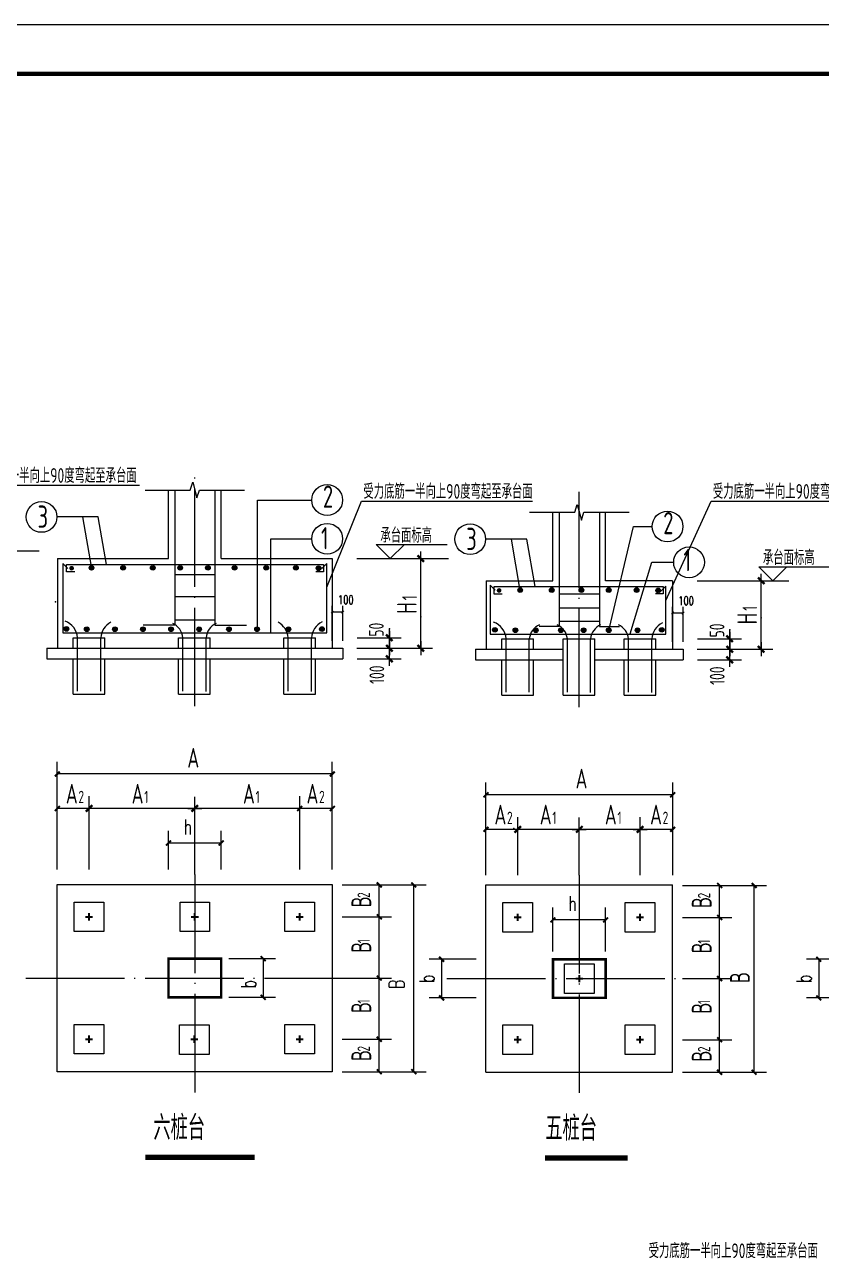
# Model space of a CAD drawing. Extents: x 3968514 to 5230306, y -516551 to -228246.
# Drawn here: x 4441210 to 4457377, y -325178 to -300153 of the extents above; entities that cross this region are included whole.
import ezdxf

# ---------------------------------------------------------------- set-up
doc = ezdxf.new("R2010")
doc.units = 0
doc.header["$LTSCALE"] = 1000
doc.header["$MEASUREMENT"] = 0
doc.linetypes.add('DOTE', pattern=[2.42, 2, -0.2, 0.02, -0.2])
for name, color, linetype in [('3-承台', 7, 'Continuous'), ('COLU', 7, 'Continuous'), ('DIM', 3, 'Continuous'), ('PUB_TEXT', 7, 'Continuous'), ('REIN', 2, 'Continuous'), ('定位标记', 3, 'Continuous')]:
    doc.layers.add(name, color=color, linetype=linetype)
for name, color, linetype, lineweight in [('DOTE', 1, 'DOTE', 9), ('FRAME', 3, 'Continuous', 18), ('PUB_DIM', 3, 'Continuous', 15)]:
    doc.layers.add(name, color=color, linetype=linetype, lineweight=lineweight)
doc.styles.add('DIM_FONT', font='SIMPLEX', dxfattribs={"width": 0.7, "bigfont": 'GBCBIG'})
doc.styles.add('TSSD_REIN', font='Tssdeng.shx', dxfattribs={"width": 0.7, "bigfont": 'hztxt.shx'})
doc.dimstyles.new('_TCH_ARCH&&50', dxfattribs={"dimscale": 0.5, "dimtxt": 350, "dimasz": 100, "dimexe": 250, "dimexo": 300, "dimgap": 100, "dimtad": 1, "dimdec": 0, "dimzin": 0, "dimdsep": 46, "dimtxsty": 'DIM_FONT', "dimblk": 'ARCHTICK', "dimcen": 0.09, "dimclrt": 7, "dimazin": 2, "dimtfac": 1, "dimtdec": 0, "dimtix": 1, "dimtmove": 2, "dimatfit": 3, "dimfxl": 1, "dimtolj": 1, "dimtzin": 0, "dimarcsym": 0})
doc.dimstyles.new('DIMN', dxfattribs={"dimtxt": 300, "dimasz": 100, "dimexe": 250, "dimexo": 300, "dimgap": 150, "dimtad": 1, "dimdec": 0, "dimzin": 0, "dimdsep": 46, "dimtxsty": 'DIM_FONT', "dimblk": 'ARCHTICK', "dimcen": 0.09, "dimclrt": 7, "dimazin": 2, "dimtfac": 1, "dimtdec": 0, "dimtix": 1, "dimtmove": 2, "dimatfit": 3, "dimfxl": 1, "dimtolj": 1, "dimtzin": 0, "dimarcsym": 0})

# ---------------------------------------------------------------- blocks, each defined once
blk = doc.blocks.new('A$C0B803521')
at = {"layer": 'FRAME', "lineweight": 18}
blk.add_line((-15943, 93652), (-100043, 93652), dxfattribs=at)
at = {"layer": 'FRAME', "lineweight": 140}
blk.add_line((-16943, 92652), (-97543, 92652), dxfattribs=at)
blk = doc.blocks.new('_ArchTick')
at = {"color": 0, "linetype": 'ByBlock', "const_width": 0.4}
blk.add_lwpolyline([(-0.5, -0.5), (0.5, 0.5)], dxfattribs=at)
blk = doc.blocks.new('*D159')
at = {"layer": 'Defpoints', "color": 0, "transparency": 16777216}
for p in [(4454358, -312088), (4454358, -312822), (4454572, -312822)]:
    blk.add_point(p, dxfattribs=at)
at = {"layer": 'DIM', "color": 0, "lineweight": -2, "transparency": 16777216}
for p, q in [((4454358, -312672), (4454358, -311963)), ((4454572, -312672), (4454572, -311963)), ((4454572, -312088), (4454358, -312088))]:
    blk.add_line(p, q, dxfattribs=at)
at = {"layer": 'DIM', "color": 0, "lineweight": -2, "transparency": 16777216, "xscale": 50, "yscale": 50, "zscale": 50, "rotation": 180}
blk.add_blockref('_ArchTick', (4454358, -312088), dxfattribs=at)
at = {"layer": 'DIM', "color": 0, "lineweight": -2, "transparency": 16777216, "xscale": 50, "yscale": 50, "zscale": 50}
blk.add_blockref('_ArchTick', (4454572, -312088), dxfattribs=at)
at = {"layer": 'DIM', "color": 7, "transparency": 16777216, "insert": (4454633, -311838), "char_height": 175, "attachment_point": 5, "style": 'DIM_FONT'}
blk.add_mtext('\\A1;100', dxfattribs=at)
blk = doc.blocks.new('*D158')
at = {"layer": 'Defpoints', "color": 0, "transparency": 16777216}
for p in [(4447451, -312068), (4447451, -312802), (4447665, -312802)]:
    blk.add_point(p, dxfattribs=at)
at = {"layer": 'DIM', "color": 0, "lineweight": -2, "transparency": 16777216}
for p, q in [((4447451, -312652), (4447451, -311943)), ((4447665, -312652), (4447665, -311943)), ((4447665, -312068), (4447451, -312068))]:
    blk.add_line(p, q, dxfattribs=at)
at = {"layer": 'DIM', "color": 0, "lineweight": -2, "transparency": 16777216, "xscale": 50, "yscale": 50, "zscale": 50, "rotation": 180}
blk.add_blockref('_ArchTick', (4447451, -312068), dxfattribs=at)
at = {"layer": 'DIM', "color": 0, "lineweight": -2, "transparency": 16777216, "xscale": 50, "yscale": 50, "zscale": 50}
blk.add_blockref('_ArchTick', (4447665, -312068), dxfattribs=at)
at = {"layer": 'DIM', "color": 7, "transparency": 16777216, "insert": (4447727, -311818), "char_height": 175, "attachment_point": 5, "style": 'DIM_FONT'}
blk.add_mtext('\\A1;100', dxfattribs=at)
blk = doc.blocks.new('*D132')
at = {"layer": 'Defpoints', "color": 0, "transparency": 16777216}
for p in [(4458315, -319111), (4457324, -319895), (4458315, -319895)]:
    blk.add_point(p, dxfattribs=at)
at = {"layer": 'PUB_DIM', "color": 0, "lineweight": -2, "transparency": 16777216}
for p, q in [((4458015, -319111), (4457074, -319111)), ((4457324, -319111), (4457324, -319895)), ((4458015, -319895), (4457074, -319895))]:
    blk.add_line(p, q, dxfattribs=at)
at = {"layer": 'PUB_DIM', "color": 0, "lineweight": -2, "transparency": 16777216, "xscale": 100, "yscale": 100, "zscale": 100}
for p, rotation in [((4457324, -319111), 90), ((4457324, -319895), 270)]:
    blk.add_blockref('_ArchTick', p, dxfattribs=dict(at, rotation=rotation))
at = {"layer": 'PUB_DIM', "color": 7, "transparency": 16777216, "insert": (4457024, -319503), "char_height": 300, "attachment_point": 5, "rotation": 90, "style": 'DIM_FONT'}
blk.add_mtext('\\A1;b ', dxfattribs=at)
blk = doc.blocks.new('*D131')
at = {"layer": 'Defpoints', "color": 0, "transparency": 16777216}
for p in [(4454260, -317615), (4455313, -317615), (4454260, -318263)]:
    blk.add_point(p, dxfattribs=at)
at = {"layer": 'PUB_DIM', "color": 0, "lineweight": -2, "transparency": 16777216}
for p, q in [((4454560, -317615), (4455563, -317615)), ((4455313, -318263), (4455313, -317615)), ((4454560, -318263), (4455563, -318263))]:
    blk.add_line(p, q, dxfattribs=at)
at = {"layer": 'PUB_DIM', "color": 0, "lineweight": -2, "transparency": 16777216, "xscale": 100, "yscale": 100, "zscale": 100}
for p, rotation in [((4455313, -317615), 90), ((4455313, -318263), 270)]:
    blk.add_blockref('_ArchTick', p, dxfattribs=dict(at, rotation=rotation))
blk = doc.blocks.new('*D130')
at = {"layer": 'Defpoints', "color": 0, "transparency": 16777216}
for p in [(4454260, -319503), (4455313, -319503), (4454260, -320744)]:
    blk.add_point(p, dxfattribs=at)
at = {"layer": 'PUB_DIM', "color": 0, "lineweight": -2, "transparency": 16777216}
for p, q in [((4454560, -319503), (4455563, -319503)), ((4455313, -320744), (4455313, -319503)), ((4454560, -320744), (4455563, -320744))]:
    blk.add_line(p, q, dxfattribs=at)
at = {"layer": 'PUB_DIM', "color": 0, "lineweight": -2, "transparency": 16777216, "xscale": 100, "yscale": 100, "zscale": 100}
for p, rotation in [((4455313, -319503), 90), ((4455313, -320744), 270)]:
    blk.add_blockref('_ArchTick', p, dxfattribs=dict(at, rotation=rotation))
blk = doc.blocks.new('*D129')
at = {"layer": 'Defpoints', "color": 0, "transparency": 16777216}
for p in [(4454260, -318263), (4455313, -318263), (4454260, -319503)]:
    blk.add_point(p, dxfattribs=at)
at = {"layer": 'PUB_DIM', "color": 0, "lineweight": -2, "transparency": 16777216}
for p, q in [((4454560, -318263), (4455563, -318263)), ((4455313, -319503), (4455313, -318263)), ((4454560, -319503), (4455563, -319503))]:
    blk.add_line(p, q, dxfattribs=at)
at = {"layer": 'PUB_DIM', "color": 0, "lineweight": -2, "transparency": 16777216, "xscale": 100, "yscale": 100, "zscale": 100}
for p, rotation in [((4455313, -318263), 90), ((4455313, -319503), 270)]:
    blk.add_blockref('_ArchTick', p, dxfattribs=dict(at, rotation=rotation))
blk = doc.blocks.new('*D128')
at = {"layer": 'Defpoints', "color": 0, "transparency": 16777216}
for p in [(4453699, -316476), (4453699, -317703), (4454360, -317703)]:
    blk.add_point(p, dxfattribs=at)
at = {"layer": 'PUB_DIM', "color": 0, "lineweight": -2, "transparency": 16777216}
for p, q in [((4453699, -317403), (4453699, -316226)), ((4454360, -317403), (4454360, -316226)), ((4454360, -316476), (4453699, -316476))]:
    blk.add_line(p, q, dxfattribs=at)
at = {"layer": 'PUB_DIM', "color": 0, "lineweight": -2, "transparency": 16777216, "xscale": 100, "yscale": 100, "zscale": 100, "rotation": 180}
blk.add_blockref('_ArchTick', (4453699, -316476), dxfattribs=at)
at = {"layer": 'PUB_DIM', "color": 0, "lineweight": -2, "transparency": 16777216, "xscale": 100, "yscale": 100, "zscale": 100}
blk.add_blockref('_ArchTick', (4454360, -316476), dxfattribs=at)
blk = doc.blocks.new('_DIMX')
blk.add_line((-150, 0), (150, 0))
at = {"const_width": 50}
blk.add_lwpolyline([(-70, -70), (70, 70)], dxfattribs=at)
blk = doc.blocks.new('*D127')
at = {"layer": 'Defpoints', "color": 0, "transparency": 16777216}
for p in [(4450571, -316476), (4450571, -317703), (4451216, -317703)]:
    blk.add_point(p, dxfattribs=at)
at = {"layer": 'PUB_DIM', "color": 0, "lineweight": -2, "transparency": 16777216}
for p, q in [((4450571, -317403), (4450571, -316226)), ((4451216, -317403), (4451216, -316226)), ((4451216, -316476), (4450571, -316476))]:
    blk.add_line(p, q, dxfattribs=at)
at = {"layer": 'PUB_DIM', "color": 0, "lineweight": -2, "transparency": 16777216, "xscale": 100, "yscale": 100, "zscale": 100, "rotation": 180}
blk.add_blockref('_ArchTick', (4450571, -316476), dxfattribs=at)
at = {"layer": 'PUB_DIM', "color": 0, "lineweight": -2, "transparency": 16777216, "xscale": 100, "yscale": 100, "zscale": 100}
blk.add_blockref('_ArchTick', (4451216, -316476), dxfattribs=at)
blk = doc.blocks.new('*D126')
at = {"layer": 'Defpoints', "color": 0, "transparency": 16777216}
for p in [(4450571, -315776), (4450571, -317603), (4454360, -317603)]:
    blk.add_point(p, dxfattribs=at)
at = {"layer": 'PUB_DIM', "color": 0, "lineweight": -2, "transparency": 16777216}
for p, q in [((4450571, -317303), (4450571, -315526)), ((4454360, -317303), (4454360, -315526)), ((4454360, -315776), (4450571, -315776))]:
    blk.add_line(p, q, dxfattribs=at)
at = {"layer": 'PUB_DIM', "color": 0, "lineweight": -2, "transparency": 16777216, "xscale": 100, "yscale": 100, "zscale": 100, "rotation": 180}
blk.add_blockref('_ArchTick', (4450571, -315776), dxfattribs=at)
at = {"layer": 'PUB_DIM', "color": 0, "lineweight": -2, "transparency": 16777216, "xscale": 100, "yscale": 100, "zscale": 100}
blk.add_blockref('_ArchTick', (4454360, -315776), dxfattribs=at)
blk = doc.blocks.new('*D125')
at = {"layer": 'Defpoints', "color": 0, "transparency": 16777216}
for p in [(4451931, -318313), (4451931, -319252), (4453000, -319252)]:
    blk.add_point(p, dxfattribs=at)
at = {"layer": 'PUB_DIM', "color": 0, "lineweight": -2, "transparency": 16777216}
for p, q in [((4451931, -318952), (4451931, -318063)), ((4453000, -318952), (4453000, -318063)), ((4453000, -318313), (4451931, -318313))]:
    blk.add_line(p, q, dxfattribs=at)
at = {"layer": 'PUB_DIM', "color": 0, "lineweight": -2, "transparency": 16777216, "xscale": 100, "yscale": 100, "zscale": 100, "rotation": 180}
blk.add_blockref('_ArchTick', (4451931, -318313), dxfattribs=at)
at = {"layer": 'PUB_DIM', "color": 0, "lineweight": -2, "transparency": 16777216, "xscale": 100, "yscale": 100, "zscale": 100}
blk.add_blockref('_ArchTick', (4453000, -318313), dxfattribs=at)
at = {"layer": 'PUB_DIM', "color": 7, "transparency": 16777216, "insert": (4452327, -317980), "char_height": 300, "attachment_point": 5, "style": 'DIM_FONT'}
blk.add_mtext('\\A1;h', dxfattribs=at)
blk = doc.blocks.new('*D123')
at = {"layer": 'Defpoints', "color": 0, "transparency": 16777216}
for p in [(4446792, -316053), (4446792, -317592), (4447453, -317592)]:
    blk.add_point(p, dxfattribs=at)
at = {"layer": 'PUB_DIM', "color": 0, "lineweight": -2, "transparency": 16777216}
for p, q in [((4446792, -317292), (4446792, -315803)), ((4447453, -317292), (4447453, -315803)), ((4447453, -316053), (4446792, -316053))]:
    blk.add_line(p, q, dxfattribs=at)
at = {"layer": 'PUB_DIM', "color": 0, "lineweight": -2, "transparency": 16777216, "xscale": 100, "yscale": 100, "zscale": 100, "rotation": 180}
blk.add_blockref('_ArchTick', (4446792, -316053), dxfattribs=at)
at = {"layer": 'PUB_DIM', "color": 0, "lineweight": -2, "transparency": 16777216, "xscale": 100, "yscale": 100, "zscale": 100}
blk.add_blockref('_ArchTick', (4447453, -316053), dxfattribs=at)
blk = doc.blocks.new('*D122')
at = {"layer": 'Defpoints', "color": 0, "transparency": 16777216}
for p in [(4447353, -317603), (4448406, -317603), (4447353, -318251)]:
    blk.add_point(p, dxfattribs=at)
at = {"layer": 'PUB_DIM', "color": 0, "lineweight": -2, "transparency": 16777216}
for p, q in [((4447653, -317603), (4448656, -317603)), ((4448406, -318251), (4448406, -317603)), ((4447653, -318251), (4448656, -318251))]:
    blk.add_line(p, q, dxfattribs=at)
at = {"layer": 'PUB_DIM', "color": 0, "lineweight": -2, "transparency": 16777216, "xscale": 100, "yscale": 100, "zscale": 100}
for p, rotation in [((4448406, -317603), 90), ((4448406, -318251), 270)]:
    blk.add_blockref('_ArchTick', p, dxfattribs=dict(at, rotation=rotation))
blk = doc.blocks.new('*D121')
at = {"layer": 'Defpoints', "color": 0, "transparency": 16777216}
for p in [(4447353, -319492), (4448406, -319492), (4447353, -320733)]:
    blk.add_point(p, dxfattribs=at)
at = {"layer": 'PUB_DIM', "color": 0, "lineweight": -2, "transparency": 16777216}
for p, q in [((4447653, -319492), (4448656, -319492)), ((4448406, -320733), (4448406, -319492)), ((4447653, -320733), (4448656, -320733))]:
    blk.add_line(p, q, dxfattribs=at)
at = {"layer": 'PUB_DIM', "color": 0, "lineweight": -2, "transparency": 16777216, "xscale": 100, "yscale": 100, "zscale": 100}
for p, rotation in [((4448406, -319492), 90), ((4448406, -320733), 270)]:
    blk.add_blockref('_ArchTick', p, dxfattribs=dict(at, rotation=rotation))
blk = doc.blocks.new('*D120')
at = {"layer": 'Defpoints', "color": 0, "transparency": 16777216}
for p in [(4447353, -318251), (4448406, -318251), (4447353, -319492)]:
    blk.add_point(p, dxfattribs=at)
at = {"layer": 'PUB_DIM', "color": 0, "lineweight": -2, "transparency": 16777216}
for p, q in [((4447653, -318251), (4448656, -318251)), ((4448406, -319492), (4448406, -318251)), ((4447653, -319492), (4448656, -319492))]:
    blk.add_line(p, q, dxfattribs=at)
at = {"layer": 'PUB_DIM', "color": 0, "lineweight": -2, "transparency": 16777216, "xscale": 100, "yscale": 100, "zscale": 100}
for p, rotation in [((4448406, -318251), 90), ((4448406, -319492), 270)]:
    blk.add_blockref('_ArchTick', p, dxfattribs=dict(at, rotation=rotation))
blk = doc.blocks.new('*D119')
at = {"layer": 'Defpoints', "color": 0, "transparency": 16777216}
for p in [(4444128, -316753), (4444128, -317592), (4445197, -317592)]:
    blk.add_point(p, dxfattribs=at)
at = {"layer": 'PUB_DIM', "color": 0, "lineweight": -2, "transparency": 16777216}
for p, q in [((4444128, -317292), (4444128, -316503)), ((4445197, -317292), (4445197, -316503)), ((4445197, -316753), (4444128, -316753))]:
    blk.add_line(p, q, dxfattribs=at)
at = {"layer": 'PUB_DIM', "color": 0, "lineweight": -2, "transparency": 16777216, "xscale": 100, "yscale": 100, "zscale": 100, "rotation": 180}
blk.add_blockref('_ArchTick', (4444128, -316753), dxfattribs=at)
at = {"layer": 'PUB_DIM', "color": 0, "lineweight": -2, "transparency": 16777216, "xscale": 100, "yscale": 100, "zscale": 100}
blk.add_blockref('_ArchTick', (4445197, -316753), dxfattribs=at)
at = {"layer": 'PUB_DIM', "color": 7, "transparency": 16777216, "insert": (4444521, -316427), "char_height": 300, "attachment_point": 5, "style": 'DIM_FONT'}
blk.add_mtext('\\A1;h', dxfattribs=at)
blk = doc.blocks.new('*D118')
at = {"layer": 'Defpoints', "color": 0, "transparency": 16777216}
for p in [(4445050, -319098), (4445050, -319882), (4446050, -319882)]:
    blk.add_point(p, dxfattribs=at)
at = {"layer": 'PUB_DIM', "color": 0, "lineweight": -2, "transparency": 16777216}
for p, q in [((4445350, -319098), (4446300, -319098)), ((4446050, -319098), (4446050, -319882)), ((4445350, -319882), (4446300, -319882))]:
    blk.add_line(p, q, dxfattribs=at)
at = {"layer": 'PUB_DIM', "color": 0, "lineweight": -2, "transparency": 16777216, "xscale": 100, "yscale": 100, "zscale": 100}
for p, rotation in [((4446050, -319098), 90), ((4446050, -319882), 270)]:
    blk.add_blockref('_ArchTick', p, dxfattribs=dict(at, rotation=rotation))
at = {"layer": 'PUB_DIM', "color": 7, "transparency": 16777216, "insert": (4445750, -319617), "char_height": 300, "attachment_point": 5, "rotation": 90, "style": 'DIM_FONT'}
blk.add_mtext('\\A1;b', dxfattribs=at)
blk = doc.blocks.new('*D117')
at = {"layer": 'Defpoints', "color": 0, "transparency": 16777216}
for p in [(4450671, -319111), (4449671, -319895), (4450671, -319895)]:
    blk.add_point(p, dxfattribs=at)
at = {"layer": 'PUB_DIM', "color": 0, "lineweight": -2, "transparency": 16777216}
for p, q in [((4450371, -319111), (4449421, -319111)), ((4449671, -319111), (4449671, -319895)), ((4450371, -319895), (4449421, -319895))]:
    blk.add_line(p, q, dxfattribs=at)
at = {"layer": 'PUB_DIM', "color": 0, "lineweight": -2, "transparency": 16777216, "xscale": 100, "yscale": 100, "zscale": 100}
for p, rotation in [((4449671, -319111), 90), ((4449671, -319895), 270)]:
    blk.add_blockref('_ArchTick', p, dxfattribs=dict(at, rotation=rotation))
at = {"layer": 'PUB_DIM', "color": 7, "transparency": 16777216, "insert": (4449371, -319503), "char_height": 300, "attachment_point": 5, "rotation": 90, "style": 'DIM_FONT'}
blk.add_mtext('\\A1;b', dxfattribs=at)
blk = doc.blocks.new('*D116')
at = {"layer": 'Defpoints', "color": 0, "transparency": 16777216}
for p in [(4441872, -315353), (4441872, -317592), (4447453, -317592)]:
    blk.add_point(p, dxfattribs=at)
at = {"layer": 'PUB_DIM', "color": 0, "lineweight": -2, "transparency": 16777216}
for p, q in [((4441872, -317292), (4441872, -315103)), ((4447453, -317292), (4447453, -315103)), ((4447453, -315353), (4441872, -315353))]:
    blk.add_line(p, q, dxfattribs=at)
at = {"layer": 'PUB_DIM', "color": 0, "lineweight": -2, "transparency": 16777216, "xscale": 100, "yscale": 100, "zscale": 100, "rotation": 180}
blk.add_blockref('_ArchTick', (4441872, -315353), dxfattribs=at)
at = {"layer": 'PUB_DIM', "color": 0, "lineweight": -2, "transparency": 16777216, "xscale": 100, "yscale": 100, "zscale": 100}
blk.add_blockref('_ArchTick', (4447453, -315353), dxfattribs=at)
blk = doc.blocks.new('*D115')
at = {"layer": 'Defpoints', "color": 0, "transparency": 16777216}
for p in [(4441872, -316053), (4441872, -317592), (4442517, -317592)]:
    blk.add_point(p, dxfattribs=at)
at = {"layer": 'PUB_DIM', "color": 0, "lineweight": -2, "transparency": 16777216}
for p, q in [((4441872, -317292), (4441872, -315803)), ((4442517, -317292), (4442517, -315803)), ((4442517, -316053), (4441872, -316053))]:
    blk.add_line(p, q, dxfattribs=at)
at = {"layer": 'PUB_DIM', "color": 0, "lineweight": -2, "transparency": 16777216, "xscale": 100, "yscale": 100, "zscale": 100, "rotation": 180}
blk.add_blockref('_ArchTick', (4441872, -316053), dxfattribs=at)
at = {"layer": 'PUB_DIM', "color": 0, "lineweight": -2, "transparency": 16777216, "xscale": 100, "yscale": 100, "zscale": 100}
blk.add_blockref('_ArchTick', (4442517, -316053), dxfattribs=at)
blk = doc.blocks.new('*D111')
at = {"layer": 'Defpoints', "color": 0, "transparency": 16777216}
for p in [(4447353, -320733), (4448406, -320733), (4447353, -321392)]:
    blk.add_point(p, dxfattribs=at)
at = {"layer": 'PUB_DIM', "color": 0, "lineweight": -2, "transparency": 16777216}
for p, q in [((4447653, -320733), (4448656, -320733)), ((4448406, -321392), (4448406, -320733)), ((4447653, -321392), (4448656, -321392))]:
    blk.add_line(p, q, dxfattribs=at)
at = {"layer": 'PUB_DIM', "color": 0, "lineweight": -2, "transparency": 16777216, "xscale": 100, "yscale": 100, "zscale": 100}
for p, rotation in [((4448406, -320733), 90), ((4448406, -321392), 270)]:
    blk.add_blockref('_ArchTick', p, dxfattribs=dict(at, rotation=rotation))
blk = doc.blocks.new('*D110')
at = {"layer": 'Defpoints', "color": 0, "transparency": 16777216}
for p in [(4447514, -317603), (4449107, -317603), (4447514, -321392)]:
    blk.add_point(p, dxfattribs=at)
at = {"layer": 'PUB_DIM', "color": 0, "lineweight": -2, "transparency": 16777216}
for p, q in [((4447814, -317603), (4449357, -317603)), ((4449107, -321392), (4449107, -317603)), ((4447814, -321392), (4449357, -321392))]:
    blk.add_line(p, q, dxfattribs=at)
at = {"layer": 'PUB_DIM', "color": 0, "lineweight": -2, "transparency": 16777216, "xscale": 100, "yscale": 100, "zscale": 100}
for p, rotation in [((4449107, -317603), 90), ((4449107, -321392), 270)]:
    blk.add_blockref('_ArchTick', p, dxfattribs=dict(at, rotation=rotation))
at = {"layer": 'PUB_DIM', "color": 7, "transparency": 16777216, "insert": (4448759, -319617), "char_height": 300, "attachment_point": 5, "rotation": 90, "style": 'DIM_FONT'}
blk.add_mtext('\\A1;B', dxfattribs=at)
blk = doc.blocks.new('*D109')
at = {"layer": 'Defpoints', "color": 0, "transparency": 16777216}
for p in [(4454260, -320744), (4455313, -320744), (4454260, -321403)]:
    blk.add_point(p, dxfattribs=at)
at = {"layer": 'PUB_DIM', "color": 0, "lineweight": -2, "transparency": 16777216}
for p, q in [((4454560, -320744), (4455563, -320744)), ((4455313, -321403), (4455313, -320744)), ((4454560, -321403), (4455563, -321403))]:
    blk.add_line(p, q, dxfattribs=at)
at = {"layer": 'PUB_DIM', "color": 0, "lineweight": -2, "transparency": 16777216, "xscale": 100, "yscale": 100, "zscale": 100}
for p, rotation in [((4455313, -320744), 90), ((4455313, -321403), 270)]:
    blk.add_blockref('_ArchTick', p, dxfattribs=dict(at, rotation=rotation))
blk = doc.blocks.new('*D108')
at = {"layer": 'Defpoints', "color": 0, "transparency": 16777216}
for p in [(4454421, -317615), (4456013, -317615), (4454421, -321403)]:
    blk.add_point(p, dxfattribs=at)
at = {"layer": 'PUB_DIM', "color": 0, "lineweight": -2, "transparency": 16777216}
for p, q in [((4454721, -317615), (4456263, -317615)), ((4456013, -321403), (4456013, -317615)), ((4454721, -321403), (4456263, -321403))]:
    blk.add_line(p, q, dxfattribs=at)
at = {"layer": 'PUB_DIM', "color": 0, "lineweight": -2, "transparency": 16777216, "xscale": 100, "yscale": 100, "zscale": 100}
for p, rotation in [((4456013, -317615), 90), ((4456013, -321403), 270)]:
    blk.add_blockref('_ArchTick', p, dxfattribs=dict(at, rotation=rotation))

msp = doc.modelspace()

# ---------------------------------------------------------------- hatches: boundary and pattern name
at = {"layer": 'REIN'}
for points in [[(4442115.95716, -311178.78798, -1), (4442210.18431, -311178.78798, -1)], [(4442519.22614, -311171.47141, 1), (4442613.45329, -311171.47141, 1)], [(4443160.86513, -311171.47141, 1), (4443255.09228, -311171.47141, 1)], [(4443762.86973, -311171.12494, 1), (4443857.09688, -311171.12494, 1)], [(4444318.15971, -311171.47141, 1), (4444412.38686, -311171.47141, 1)], [(4444882.37678, -311171.47141, 1), (4444976.60394, -311171.47141, 1)], [(4445422.66077, -311171.47141, 1), (4445516.88792, -311171.47141, 1)], [(4446064.29976, -311171.47141, 1), (4446158.52691, -311171.47141, 1)], [(4446666.30436, -311171.12494, 1), (4446760.53151, -311171.12494, 1)], [(4447126.31355, -311178.53343, 1), (4447220.5407, -311178.53343, 1)], [(4450789.83043, -311629.91257, -1), (4450884.05759, -311629.91257, -1)], [(4451217.68091, -311622.596, 1), (4451311.90806, -311622.596, 1)], [(4451859.3199, -311622.596, 1), (4451953.54705, -311622.596, 1)], [(4452461.3245, -311622.24953, 1), (4452555.55165, -311622.24953, 1)], [(4453016.61448, -311622.596, 1), (4453110.84163, -311622.596, 1)], [(4453580.83155, -311622.596, 1), (4453675.05871, -311622.596, 1)], [(4454018.03831, -311629.65802, 1), (4454112.26546, -311629.65802, 1)], [(4442010.85493, -312410.64213, 1), (4442105.08209, -312410.64213, 1)], [(4442423.38471, -312417.25915, 1), (4442517.61186, -312417.25915, 1)], [(4442993.38471, -312417.25915, 1), (4443087.61186, -312417.25915, 1)], [(4443563.38471, -312417.25915, 1), (4443657.61186, -312417.25915, 1)], [(4444133.38471, -312417.25915, 1), (4444227.61186, -312417.25915, 1)], [(4444703.38471, -312417.25915, 1), (4444797.61186, -312417.25915, 1)], [(4445309.00971, -312417.25915, 1), (4445403.23686, -312417.25915, 1)], [(4445879.00971, -312417.25915, 1), (4445973.23686, -312417.25915, 1)], [(4446516.32755, -312417.25915, 1), (4446610.5547, -312417.25915, 1)], [(4447194.95706, -312413.8751, 1), (4447289.18421, -312413.8751, 1)], [(4450705.08451, -312428.94305, 1), (4450799.31167, -312428.94305, 1)], [(4451121.83948, -312438.06069, 1), (4451216.06663, -312438.06069, 1)], [(4451535.61764, -312438.06069, 1), (4451629.84479, -312438.06069, 1)], [(4452044.6655, -312438.06069, 1), (4452138.89265, -312438.06069, 1)], [(4452505.98948, -312438.06069, 1), (4452600.21663, -312438.06069, 1)], [(4453016.61448, -312438.06069, 1), (4453110.84163, -312438.06069, 1)], [(4453599.68082, -312438.06069, 1), (4453693.90798, -312438.06069, 1)], [(4454091.04648, -312429.29176, 1), (4454185.27363, -312429.29176, 1)]]:
    msp.add_hatch(color=256, dxfattribs=at).paths.add_polyline_path(points)

# ---------------------------------------------------------------- linework, layer by layer
for p, q in [((4442196.74227, -313733.86812), (4442837.99227, -313733.86812)), ((4444334.24227, -313731.48583), (4444975.49227, -313733.86812)), ((4446471.74227, -313731.48583), (4447112.99227, -313733.86812)), ((4450895.19704, -313754.66966), (4451536.44704, -313754.66966)), ((4452136.84704, -313752.28737), (4452778.09704, -313754.66966)), ((4453378.49704, -313752.28737), (4454019.74704, -313754.66966))]:
    msp.add_line(p, q)
at = {"color": 3}
for points in [[(4442217.36626, -317951.13621), (4442817.36626, -317951.13621), (4442817.36626, -318551.13621), (4442217.36626, -318551.13621)], [(4444362.72249, -317951.13621), (4444962.72249, -317951.13621), (4444962.72249, -318551.13621), (4444362.72249, -318551.13621)], [(4446492.36626, -317951.13621), (4447092.36626, -317951.13621), (4447092.36626, -318551.13621), (4446492.36626, -318551.13621)], [(4450915.82103, -317962.539), (4451515.82103, -317962.539), (4451515.82103, -318562.539), (4450915.82103, -318562.539)], [(4453399.12103, -317962.539), (4453999.12103, -317962.539), (4453999.12103, -318562.539), (4453399.12103, -318562.539)], [(4452165.32726, -319203.239), (4452765.32726, -319203.239), (4452765.32726, -319803.239), (4452165.32726, -319803.239)], [(4442217.36626, -320432.53621), (4442817.36626, -320432.53621), (4442817.36626, -321032.53621), (4442217.36626, -321032.53621)], [(4444354.86626, -320443.939), (4444954.86626, -320443.939), (4444954.86626, -321043.939), (4444354.86626, -321043.939)], [(4446492.36626, -320432.53621), (4447092.36626, -320432.53621), (4447092.36626, -321032.53621), (4446492.36626, -321032.53621)], [(4450915.82103, -320443.939), (4451515.82103, -320443.939), (4451515.82103, -321043.939), (4450915.82103, -321043.939)], [(4453399.12103, -320443.939), (4453999.12103, -320443.939), (4453999.12103, -321043.939), (4453399.12103, -321043.939)]]:
    msp.add_lwpolyline(points, close=True, dxfattribs=at)
at = {"layer": '3-承台'}
for p, q in [((4444128.3485, -310981.81613), (4444128.3485, -309593.01068)), ((4445197.0985, -310981.81613), (4445197.0985, -309593.01068)), ((4451930.95327, -311432.94072), (4451930.95327, -310044.13527)), ((4452999.70327, -311432.94072), (4452999.70327, -310044.13527)), ((4441874.05962, -310981.81613), (4441874.05962, -312801.51418)), ((4441874.05962, -310981.81613), (4444128.3485, -310981.81613)), ((4445197.0985, -310981.81613), (4447451.38738, -310981.81613)), ((4447451.38738, -310981.81613), (4447451.38738, -312801.51418)), ((4450572.51439, -311432.94072), (4450572.51439, -312822.31572)), ((4450572.51439, -311432.94072), (4451930.95327, -311432.94072)), ((4454358.14215, -311432.94072), (4452999.70327, -311432.94072)), ((4454358.14215, -311432.94072), (4454358.14215, -312822.31572)), ((4441660.30962, -312801.51418), (4441660.30962, -313015.26418)), ((4441660.30962, -312801.51418), (4447665.13738, -312801.51418)), ((4442196.74227, -312801.51418), (4442196.74227, -312588.05442)), ((4442196.74227, -312588.05442), (4442837.99227, -312588.05442)), ((4442837.99227, -312801.51418), (4442837.99227, -312588.05442)), ((4444334.24227, -312801.51418), (4444334.24227, -312588.05442)), ((4444334.24227, -312588.05442), (4444975.49227, -312588.05442)), ((4444975.49227, -312801.51418), (4444975.49227, -312588.05442)), ((4446471.74227, -312588.05442), (4447112.99227, -312588.05442)), ((4446471.74227, -312801.51418), (4446471.74227, -312588.05442)), ((4447112.99227, -312801.51418), (4447112.99227, -312588.05442)), ((4447665.13738, -312801.51418), (4447665.13738, -313015.26418)), ((4450895.19704, -312608.85596), (4451536.44704, -312608.85596)), ((4450895.19704, -312822.31572), (4450895.19704, -312608.85596)), ((4451536.44704, -312822.31572), (4451536.44704, -312608.85596)), ((4452136.84704, -312608.85596), (4452778.09704, -312608.85596)), ((4452136.84704, -313752.28737), (4452136.84704, -312608.85596)), ((4452778.09704, -313754.66966), (4452778.09704, -312608.85596)), ((4453378.49704, -312608.85596), (4454019.74704, -312608.85596)), ((4453378.49704, -312822.31572), (4453378.49704, -312608.85596)), ((4454019.74704, -312822.31572), (4454019.74704, -312608.85596)), ((4441660.30962, -313015.26418), (4447665.13738, -313015.26418)), ((4442196.74227, -313733.86812), (4442196.74227, -313015.26418)), ((4442837.99227, -313733.86812), (4442837.99227, -313015.26418)), ((4444334.24227, -313731.48583), (4444334.24227, -313015.26418)), ((4444975.49227, -313733.86812), (4444975.49227, -313015.26418)), ((4446471.74227, -313731.48583), (4446471.74227, -313015.26418)), ((4447112.99227, -313733.86812), (4447112.99227, -313015.26418)), ((4450358.76439, -312822.31572), (4450358.76439, -313036.06572)), ((4450358.76439, -312822.31572), (4452136.84704, -312822.31572)), ((4450358.76439, -313036.06572), (4452136.84704, -313036.06572)), ((4450895.19704, -313754.66966), (4450895.19704, -313036.06572)), ((4451536.44704, -313754.66966), (4451536.44704, -313036.06572)), ((4452778.09704, -312822.31572), (4454571.89215, -312822.31572)), ((4452778.09704, -313036.06572), (4454571.89215, -313036.06572)), ((4453378.49704, -313752.28737), (4453378.49704, -313036.06572)), ((4454019.74704, -313754.66966), (4454019.74704, -313036.06572)), ((4454571.89215, -312822.31572), (4454571.89215, -313036.06572)), ((4450570.91693, -321403.23907), (4450570.91693, -317603.23907)), ((4450570.91693, -317603.23907), (4454359.73962, -317603.23907)), ((4454359.73962, -321403.23907), (4454359.73962, -317603.23907)), ((4450570.91693, -321403.23907), (4454359.73962, -321403.23907))]:
    msp.add_line(p, q, dxfattribs=at)
msp.add_lwpolyline([(4447452.98485, -317591.83628), (4447452.98485, -321391.83628), (4441872.46216, -321391.83628), (4441872.46216, -317591.83628)], close=True, dxfattribs=at)
at = {"layer": 'COLU'}
for p, q in [((4444128.3485, -319099.96128), (4444128.3485, -319883.71128)), ((4444128.3485, -319099.96128), (4445197.0985, -319099.96128)), ((4445197.0985, -319099.96128), (4445197.0985, -319883.71128)), ((4451930.95327, -319111.36407), (4451930.95327, -319895.11407)), ((4451930.95327, -319111.36407), (4452999.70327, -319111.36407)), ((4452999.70327, -319111.36407), (4452999.70327, -319895.11407)), ((4444128.3485, -319883.71128), (4445197.0985, -319883.71128)), ((4451930.95327, -319895.11407), (4452999.70327, -319895.11407))]:
    msp.add_line(p, q, dxfattribs=at)
at = {"layer": 'COLU', "color": 2, "lineweight": -3, "const_width": 50}
for points in [[(4444128.3485, -319099.96128), (4445197.0985, -319099.96128), (4445197.0985, -319883.71128), (4444128.3485, -319883.71128), (4444128.3485, -319099.96128)], [(4451930.95327, -319111.36407), (4452999.70327, -319111.36407), (4452999.70327, -319895.11407), (4451930.95327, -319895.11407), (4451930.95327, -319111.36407)]]:
    msp.add_lwpolyline(points, dxfattribs=at)
at = {"layer": 'DOTE', "linetype": 'DOTE'}
for p, q in [((4444662.7235, -313979.50379), (4444662.7235, -309179.77963)), ((4452465.32827, -314000.30533), (4452465.32827, -309630.90422)), ((4444662.7235, -317391.83628), (4444662.7235, -321954.28313)), ((4452465.33128, -317403.23907), (4452465.32827, -321965.68593)), ((4441234.93835, -319491.83628), (4447992.70261, -319491.83628)), ((4449779.54832, -319503.23907), (4454899.45738, -319503.23907))]:
    msp.add_line(p, q, dxfattribs=at)
at = {"layer": 'PUB_DIM'}
for p, q in [((4444570.0985, -309593.01068), (4444619.9735, -309436.26068)), ((4444619.9735, -309436.26068), (4444705.4735, -309749.76068)), ((4443653.3485, -309593.01068), (4444570.0985, -309593.01068)), ((4444705.4735, -309749.76068), (4444755.3485, -309593.01068)), ((4444755.3485, -309593.01068), (4445672.0985, -309593.01068)), ((4445933.97316, -312407.68252), (4445933.97316, -309795.65592)), ((4445933.97316, -309795.65592), (4447036.36406, -309795.65592)), ((4451455.95327, -310044.13527), (4452372.70327, -310044.13527)), ((4452372.70327, -310044.13527), (4452422.57827, -309887.38527)), ((4452422.57827, -309887.38527), (4452508.07827, -310200.88527)), ((4452508.07827, -310200.88527), (4452557.95327, -310044.13527)), ((4452557.95327, -310044.13527), (4453474.70327, -310044.13527)), ((4442702.37766, -310138.81676), (4441864.46676, -310138.81676)), ((4442569.67357, -311182.04803), (4442388.06475, -310138.81676)), ((4442869.84278, -311100.80114), (4442702.37766, -310138.81676)), ((4453071.57793, -312413.04176), (4453565.45366, -310333.21895)), ((4453565.45366, -310333.21895), (4453943.11883, -310333.21895)), ((4446205.79558, -312488.56874), (4446205.79558, -310581.89941)), ((4446205.79558, -310581.89941), (4447036.36406, -310581.89941)), ((4448345.37711, -310697.60863), (4448915.37711, -310697.60863)), ((4448630.37711, -310982.60863), (4448345.37711, -310697.60863)), ((4448915.37711, -310697.60863), (4448630.37711, -310982.60863)), ((4448915.37711, -310697.60863), (4449784.64218, -310697.60863)), ((4451400.83243, -310589.94135), (4450562.92153, -310589.94135)), ((4451268.12834, -311633.17262), (4451086.51952, -310589.94135)), ((4451568.29755, -311551.92573), (4451400.83243, -310589.94135)), ((4440634.50124, -310824.56405), (4441503.76631, -310824.56405)), ((4447950.13738, -310982.60863), (4449486.57628, -310982.60863)), ((4449249.07628, -312801.35668), (4449249.07628, -310982.60863)), ((4449486.57628, -310982.60863), (4449812.46022, -310982.60863)), ((4453497.21471, -312507.53718), (4453934.6508, -311058.46374)), ((4453934.6508, -311058.46374), (4454380.55491, -311058.46374)), ((4456108.33105, -311147.94015), (4456678.33105, -311147.94015)), ((4456393.33105, -311432.94015), (4456108.33105, -311147.94015)), ((4456678.33105, -311147.94015), (4456393.33105, -311432.94015)), ((4456678.33105, -311147.94015), (4457547.59612, -311147.94015)), ((4454856.89215, -311432.94015), (4456393.33105, -311432.94015)), ((4456155.83105, -312821.36515), (4456155.83105, -311432.94015)), ((4456393.33105, -311432.94015), (4456719.21499, -311432.94015)), ((4448610.18967, -312409.7739), (4448610.18967, -312408.8239)), ((4448610.18967, -312588.8489), (4448610.18967, -312410.7239)), ((4448610.18967, -312588.8489), (4448610.18967, -312410.7239)), ((4455516.94444, -312429.78237), (4455516.94444, -312428.83237)), ((4455516.94444, -312608.85737), (4455516.94444, -312430.73237)), ((4455516.94444, -312608.85737), (4455516.94444, -312430.73237)), ((4447950.13738, -312802.30668), (4449486.57628, -312802.30668)), ((4447959.84532, -312588.8489), (4448847.68967, -312588.8489)), ((4447959.84532, -312588.8489), (4448847.68967, -312588.8489)), ((4447959.84532, -312802.3044), (4448847.68967, -312802.3044)), ((4447959.84532, -312802.3044), (4448847.68967, -312802.3044)), ((4448610.18967, -312587.8989), (4448610.18967, -312586.9489)), ((4448610.18967, -312802.3044), (4448610.18967, -312588.8489)), ((4448610.18967, -312589.7989), (4448610.18967, -312590.7489)), ((4448610.18967, -312801.3544), (4448610.18967, -312800.4044)), ((4448610.18967, -313016.0544), (4448610.18967, -312802.3044)), ((4448610.18967, -313016.0544), (4448610.18967, -312802.3044)), ((4454866.60009, -312608.85737), (4455754.44444, -312608.85737)), ((4454866.60009, -312608.85737), (4455754.44444, -312608.85737)), ((4455516.94444, -312607.90737), (4455516.94444, -312606.95737)), ((4455516.94444, -312822.31287), (4455516.94444, -312608.85737)), ((4455516.94444, -312609.80737), (4455516.94444, -312610.75737)), ((4447959.84532, -313016.0544), (4448847.68967, -313016.0544)), ((4448610.18967, -312803.2544), (4448610.18967, -312804.2044)), ((4448610.18967, -313017.0044), (4448610.18967, -313017.9544)), ((4454856.89215, -312822.31515), (4456393.33105, -312822.31515)), ((4454866.60009, -312822.31287), (4455754.44444, -312822.31287)), ((4454866.60009, -312822.31287), (4455754.44444, -312822.31287)), ((4454866.60009, -313036.06287), (4455754.44444, -313036.06287)), ((4455516.94444, -312821.36287), (4455516.94444, -312820.41287)), ((4455516.94444, -313036.06287), (4455516.94444, -312822.31287)), ((4455516.94444, -313036.06287), (4455516.94444, -312822.31287)), ((4455516.94444, -312823.26287), (4455516.94444, -312824.21287)), ((4455516.94444, -313037.01287), (4455516.94444, -313037.96287)), ((4443585.17001, -316052.84685), (4442518.32001, -316052.84685)), ((4444661.77651, -316052.84685), (4443587.07001, -316052.84685)), ((4444662.7235, -317391.83628), (4444662.72651, -315815.34685)), ((4445722.67001, -316052.84685), (4444663.67651, -316052.84685)), ((4446791.42001, -316052.84685), (4445724.57001, -316052.84685)), ((4452465.33128, -317403.23907), (4452465.33128, -316238.53073)), ((4451618.62478, -316476.03073), (4451216.77478, -316476.03073)), ((4452464.38128, -316476.03073), (4451620.52478, -316476.03073)), ((4453294.42478, -316476.03073), (4452466.28128, -316476.03073)), ((4453698.17478, -316476.03073), (4453296.32478, -316476.03073))]:
    msp.add_line(p, q, dxfattribs=at)
at = {"layer": 'PUB_DIM', "const_width": 106.875}
for points in [[(4443656.03806, -323128.31177), (4445874.24811, -323128.31177)], [(4451767.13928, -323139.71457), (4453445.10285, -323139.71457)]]:
    msp.add_lwpolyline(points, dxfattribs=at)
at = {"layer": 'PUB_DIM'}
for centre in [(4447348.51922, -309795.65592), (4441552.31161, -310138.81676), (4454255.27399, -310333.21895), (4447348.51922, -310581.89941), (4450250.76638, -310589.94135), (4454692.71007, -311058.46374)]:
    msp.add_circle(centre, 312.15516, dxfattribs=at)
for p in [(4449249.07628, -310982.60863), (4456155.83105, -311432.94015), (4441835.74267, -311863.58182), (4449249.07628, -312166.94945), (4456155.83105, -312186.95792), (4448610.18967, -312410.7239), (4455516.94444, -312430.73237), (4448610.18967, -312588.8489), (4448610.18967, -312802.3044), (4455516.94444, -312608.85737), (4455516.94444, -312822.31287), (4444662.72651, -316052.84685), (4447455.78353, -316049.24685), (4451135.2177, -316455.93834), (4451215.82478, -316476.03073), (4452465.33128, -316476.03073)]:
    msp.add_point(p, dxfattribs=at)
at = {"layer": 'PUB_TEXT'}
for p, q in [((4440012.39827, -309494.39022), (4443542.36477, -309494.39022)), ((4447344.04474, -311560.18442), (4448048.52746, -309817.76632)), ((4448048.52746, -309817.76632), (4451518.60082, -309817.76632)), ((4454221.44813, -311830.67704), (4455139.79299, -309817.76632)), ((4455139.79299, -309817.76632), (4458669.7595, -309817.76632))]:
    msp.add_line(p, q, dxfattribs=at)
at = {"layer": 'REIN'}
for points in [[(4444255.36664, -309593.01068), (4444255.36664, -312332.97035), (4443614.11664, -312332.97035)], [(4445070.08036, -309593.01068), (4445070.08036, -312332.97035), (4445711.33036, -312332.97035)], [(4452057.97141, -310044.13527), (4452057.97141, -312360.45362), (4451647.57141, -312360.45362)], [(4452872.68513, -310044.13527), (4452872.68513, -312360.45362), (4453283.08513, -312360.45362)], [(4442087.46828, -311187.00452), (4441981.40226, -311080.9385), (4441981.40226, -312487.92942), (4447344.04474, -312487.92942), (4447344.04474, -311081.53862), (4447237.97873, -311187.60464)], [(4442224.9844, -311251.21008), (4442060.82301, -311251.21008), (4442060.82301, -311100.80114), (4447275.56179, -311100.80114), (4447275.56179, -311250.43168), (4447121.64959, -311250.43168)], [(4444255.36664, -311303.37637), (4445070.08036, -311303.37637)], [(4450761.06226, -311626.2648), (4450654.99624, -311520.19878), (4450654.99624, -312515.78015), (4454221.44813, -312515.78015), (4454221.44813, -311542.80331), (4454115.38212, -311648.86933)], [(4444255.36664, -311750.69844), (4445070.08036, -311750.69844)], [(4450898.85767, -311702.33467), (4450734.69629, -311702.33467), (4450734.69629, -311551.92573), (4454167.28655, -311551.92573), (4454167.28655, -311701.55627), (4454013.37435, -311701.55627)], [(4452057.97141, -311695.50813), (4452872.68513, -311695.50813)], [(4452057.97141, -311982.10719), (4452872.68513, -311982.10719)], [(4444255.36664, -312226.60772), (4445070.08036, -312226.60772)], [(4452057.97141, -312250.54844), (4452872.68513, -312250.54844)], [(4442282.24227, -313675.64001), (4442282.24227, -312588.05442)], [(4442752.49227, -313675.64001), (4442752.49227, -312588.05442)], [(4444419.74227, -313674.12603), (4444419.74227, -312588.05442)], [(4444889.99227, -313677.17774), (4444889.99227, -312588.05442)], [(4446557.24227, -313674.12603), (4446557.24227, -312588.05442)], [(4447027.49227, -313677.17774), (4447027.49227, -312588.05442)], [(4450980.69704, -313696.44156), (4450980.69704, -312608.85596)], [(4451450.94704, -313696.44156), (4451450.94704, -312608.85596)], [(4452222.34704, -313694.92757), (4452222.34704, -312608.85596)], [(4452692.59704, -313697.97928), (4452692.59704, -312608.85596)], [(4453463.99704, -313694.92757), (4453463.99704, -312608.85596)], [(4453934.24704, -313697.97928), (4453934.24704, -312608.85596)]]:
    msp.add_lwpolyline(points, dxfattribs=at)
for points in [[(4442282.24227, -312588.05442, 0.2916164143), (4442028.2941, -312251.96338)], [(4442957.91211, -312273.8814, 0.2550737241), (4442752.49227, -312588.05442)], [(4444419.74227, -312588.05442, 0.2702470435), (4444214.32243, -312299.39083)], [(4445095.41211, -312299.39083, 0.2702470435), (4444889.99227, -312588.05442)], [(4446557.24227, -312588.05442, 0.2550737241), (4446351.82243, -312273.8814)], [(4447243.722, -312268.29887, 0.2633579499), (4447027.49227, -312588.05442)], [(4450980.69704, -312608.85596, 0.2916164143), (4450726.74887, -312272.76492)], [(4454150.47677, -312289.10042, 0.2633579499), (4453934.24704, -312608.85596)], [(4451656.36688, -312330.32265, 0.2766531163), (4451450.94704, -312608.85596)], [(4452222.34704, -312608.85596, 0.2766531163), (4452016.9272, -312330.32265)], [(4452898.01688, -312330.32265, 0.2766531163), (4452692.59704, -312608.85596)], [(4453463.99704, -312608.85596, 0.2766531163), (4453258.5772, -312330.32265)]]:
    msp.add_lwpolyline(points, format="xyb", dxfattribs=at)
for centre in [(4442566.33972, -311171.47141), (4443207.9787, -311171.47141), (4443809.9833, -311171.12494), (4444365.27329, -311171.47141), (4444929.49036, -311171.47141), (4445469.77435, -311171.47141), (4446111.41333, -311171.47141), (4446713.41794, -311171.12494), (4447173.42712, -311178.53343), (4451264.79449, -311622.596), (4451906.43347, -311622.596), (4452508.43807, -311622.24953), (4453063.72806, -311622.596), (4453627.94513, -311622.596), (4454065.15188, -311629.65802), (4442057.96851, -312410.64213), (4442470.49829, -312417.25915), (4443040.49829, -312417.25915), (4443610.49829, -312417.25915), (4444180.49829, -312417.25915), (4444750.49829, -312417.25915), (4445356.12329, -312417.25915), (4445926.12329, -312417.25915), (4446563.44112, -312417.25915), (4447242.07064, -312413.8751), (4450752.19809, -312428.94305), (4451168.95306, -312438.06069), (4451582.73121, -312438.06069), (4452091.77908, -312438.06069), (4452553.10306, -312438.06069), (4453063.72806, -312438.06069), (4453646.7944, -312438.06069), (4454138.16006, -312429.29176)]:
    msp.add_circle(centre, 47.11358, dxfattribs=at)
at = {"layer": '定位标记', "const_width": 40}
for points in [[(4442442.18147, -318251.13628), (4442592.55306, -318251.13628)], [(4444587.53771, -318251.13628), (4444737.90929, -318251.13628)], [(4446717.18147, -318251.13628), (4446867.55306, -318251.13628)], [(4451140.63624, -318262.53907), (4451291.00783, -318262.53907)], [(4453623.93624, -318262.53907), (4453774.30783, -318262.53907)], [(4452390.14248, -319503.23907), (4452540.51406, -319503.23907)], [(4442442.18147, -320732.53628), (4442592.55306, -320732.53628)], [(4444579.68147, -320732.53628), (4444730.05306, -320732.53628)], [(4446717.18147, -320732.53628), (4446867.55306, -320732.53628)], [(4451140.63624, -320743.93907), (4451291.00783, -320743.93907)], [(4453623.93624, -320743.93907), (4453774.30783, -320743.93907)]]:
    msp.add_lwpolyline(points, dxfattribs=at)
at = {"layer": '定位标记', "ltscale": 0.1, "const_width": 40}
for points in [[(4442517.36727, -318175.95049), (4442517.36727, -318326.32207)], [(4444662.7235, -318175.95049), (4444662.7235, -318326.32207)], [(4446792.36727, -318175.95049), (4446792.36727, -318326.32207)], [(4451215.82204, -318187.35328), (4451215.82204, -318337.72487)], [(4453699.12204, -318187.35328), (4453699.12204, -318337.72487)], [(4452465.32827, -319428.05328), (4452465.32827, -319578.42487)], [(4442517.36727, -320657.35049), (4442517.36727, -320807.72207)], [(4444654.86727, -320657.35049), (4444654.86727, -320807.72207)], [(4446792.36727, -320657.35049), (4446792.36727, -320807.72207)], [(4451215.82204, -320668.75328), (4451215.82204, -320819.12487)], [(4453699.12204, -320668.75328), (4453699.12204, -320819.12487)]]:
    msp.add_lwpolyline(points, dxfattribs=at)

# ---------------------------------------------------------------- block references
msp.add_blockref('A$C0B803521', (4490764.12454, -393805.3043))
at = {"layer": 'PUB_DIM', "xscale": 0.9500000001862645, "yscale": 0.9500000001862645, "zscale": 0.9500000001862645}
for p, rotation in [((4449249.07628, -310982.60863), 90), ((4456155.83105, -311432.94015), 90), ((4448610.18967, -312588.8489), 270), ((4448610.18967, -312588.8489), 90), ((4455516.94444, -312608.85737), 90), ((4455516.94444, -312608.85737), 270), ((4448610.18967, -312802.3044), 270), ((4448610.18967, -312802.3044), 90), ((4449249.07628, -312802.30668), 270), ((4455516.94444, -312822.31287), 90), ((4455516.94444, -312822.31287), 270), ((4456155.83105, -312822.31515), 270), ((4448610.18967, -313016.0544), 90), ((4455516.94444, -313036.06287), 90), ((4442517.37001, -316052.84685), 180), ((4444662.72651, -316052.84685), 180), ((4451215.82478, -316476.03073), 180), ((4452465.33128, -316476.03073), 180)]:
    msp.add_blockref('_DIMX', p, dxfattribs=dict(at, rotation=rotation))
for p in [(4444662.72651, -316052.84685), (4452465.33128, -316476.03073), (4453699.12478, -316476.03073)]:
    msp.add_blockref('_DIMX', p, dxfattribs=at)

# ---------------------------------------------------------------- texts
at = {"layer": 'PUB_TEXT', "style": 'TSSD_REIN', "width": 0.7}
for s, height, p in [('受力底筋一半向上90度弯起至承台面', 300, (4440048.11482, -309447.73472)), ('2', 450, (4447263.03361, -309950.9239)), ('受力底筋一半向上90度弯起至承台面', 300, (4448084.24401, -309771.11083)), ('受力底筋一半向上90度弯起至承台面', 300, (4455175.50955, -309771.11083)), ('3', 450, (4441472.99726, -310358.05957)), ('2', 450, (4454169.78838, -310488.48693)), ('1', 450, (4447223.57043, -310794.88732)), ('承台面标高', 300, (4448428.54565, -310660.62393)), ('3', 450, (4450171.45203, -310809.18416)), ('1', 450, (4454580.83168, -311240.33349)), ('承台面标高', 300, (4456191.49958, -311110.95546)), ('A', 400, (4444511.21759, -315223.50149)), ('A', 400, (4452390.01874, -315646.68537)), ('A', 400, (4442045.25585, -315952.99844)), ('A', 400, (4443381.209, -315952.99844)), ('A', 400, (4445640.32014, -315952.99844)), ('A', 400, (4446930.12803, -315952.99844)), ('2', 250, (4442300.40832, -315943.72546)), ('1', 250, (4443636.36147, -315943.72546)), ('1', 250, (4445895.47262, -315943.72546)), ('2', 250, (4447185.2805, -315943.72546)), ('A', 400, (4450743.71062, -316376.18232)), ('A', 400, (4451662.86953, -316376.18232)), ('A', 400, (4452983.9108, -316376.18232)), ('A', 400, (4453901.47663, -316376.18232)), ('2', 250, (4450998.86309, -316366.90934)), ('1', 250, (4451918.02201, -316366.90934)), ('1', 250, (4453239.06327, -316366.90934)), ('2', 250, (4454156.62911, -316366.90934)), ('六桩台', 500, (4443820.48001, -322778.39961)), ('五桩台', 500, (4451774.16142, -322789.8024)), ('受力底筋一半向上90度弯起至承台面', 300, (4453871.91682, -325174.64872))]:
    msp.add_text(s, height=height, dxfattribs=at).set_placement(p)
for s, height, p in [('1', 300, (4449170.11478, -311828.59587)), ('H', 400, (4449164.72776, -312103.5128)), ('1', 300, (4456076.86955, -312041.33465)), ('50', 300, (4448496.46654, -312567.69554)), ('H', 400, (4456071.48253, -312316.25158)), ('50', 300, (4455409.87782, -312582.66069)), ('100', 300, (4448506.88397, -313526.11667)), ('100', 300, (4455413.63874, -313546.12514)), ('2', 250, (4448215.37593, -317865.76208)), ('2', 250, (4455122.1307, -317877.16487)), ('B', 400, (4448241.86842, -318061.39989)), ('B', 400, (4455148.62319, -318072.80269)), ('B', 400, (4448241.86842, -318980.91954)), ('1', 250, (4448215.37593, -318785.28173)), ('B', 400, (4455148.62319, -318992.32234)), ('1', 250, (4455122.1307, -318796.68452)), ('B', 400, (4455923.42606, -319596.25079)), ('B', 400, (4448241.86842, -320205.19095)), ('1', 250, (4448215.37593, -320009.55314)), ('B', 400, (4455148.62319, -320216.59375)), ('1', 250, (4455122.1307, -320020.95594)), ('B', 400, (4448241.86842, -321178.58333)), ('2', 250, (4448215.37593, -320982.94552)), ('B', 400, (4455148.62319, -321189.98613)), ('2', 250, (4455122.1307, -320994.34831))]:
    msp.add_text(s, height=height, rotation=90, dxfattribs=at).set_placement(p)

# ---------------------------------------------------------------- dimensions: what is measured, and where the dimension line sits
at = {"layer": 'DIM'}
for base, p1, p2, picture, middle in [((4447451.38738, -312067.57815), (4447665.13738, -312801.51418), (4447451.38738, -312801.51418), '*D158', (4447726.57616, -311817.57815)), ((4454358.14215, -312088.37969), (4454571.89215, -312822.31572), (4454358.14215, -312822.31572), '*D159', (4454633.33093, -311838.37969))]:
    dim = msp.add_linear_dim(base=base, p1=p1, p2=p2, text='100', dimstyle='_TCH_ARCH&&50', dxfattribs=at)
    dim.commit()
    dim.dimension.update_dxf_attribs({"geometry": picture, "text_midpoint": middle, "dimtype": 128})
at = {"layer": 'PUB_DIM'}
for p1, p2, distance, text, picture, middle in [((4447452.98727, -317591.83628), (4441872.45927, -317591.83628), -2239.18285, ' ', '*D116', (4444662.72327, -315352.65343)), ((4454359.74204, -317603.23907), (4450570.91404, -317603.23907), -1827.40176, ' ', '*D126', (4452465.32804, -315775.83731)), ((4442517.37001, -317591.83628), (4441872.46251, -317591.83628), -1538.98943, ' ', '*D115', (4442194.91626, -316052.84685)), ((4447452.98101, -317591.83628), (4446792.37001, -317591.83628), -1538.98943, ' ', '*D123', (4447122.67551, -316052.84685)), ((4451215.82478, -317703.23907), (4450570.91728, -317703.23907), -1227.20834, ' ', '*D127', (4450893.37103, -316476.03073)), ((4454359.73578, -317703.23907), (4453699.12478, -317703.23907), -1227.20834, ' ', '*D128', (4454029.43028, -316476.03073)), ((4447352.98485, -318251.13368), (4447352.98485, -317603.23368), -1053.27822, ' ', '*D122', (4448406.26306, -317927.18368)), ((4454259.73962, -318262.53647), (4454259.73962, -317614.63647), -1053.27822, ' ', '*D131', (4455313.01783, -317938.58647)), ((4454421.08962, -321403.24187), (4454421.08962, -317614.64187), -1592.27885, ' ', '*D108', (4456013.36847, -319508.94187)), ((4447352.98485, -319491.83368), (4447352.98485, -318251.13368), -1053.27822, ' ', '*D120', (4448406.26306, -318871.48368)), ((4454259.73962, -319503.23647), (4454259.73962, -318262.53647), -1053.27822, ' ', '*D129', (4455313.01783, -318882.88647)), ((4450670.91693, -319111.36463), (4450670.91693, -319895.11463), -1000, 'b', '*D117', (4449370.91693, -319503.23963)), ((4458315.27207, -319111.36983), (4458315.27207, -319895.11983), -991.11608, 'b ', '*D132', (4457024.15599, -319503.24483)), ((4447352.98485, -320732.53368), (4447352.98485, -319491.83368), -1053.27822, ' ', '*D121', (4448406.26306, -320112.18368)), ((4454259.73962, -320743.93647), (4454259.73962, -319503.23647), -1053.27822, ' ', '*D130', (4455313.01783, -320123.58647)), ((4447352.98485, -321391.83368), (4447352.98485, -320732.53368), -1053.27822, ' ', '*D111', (4448406.26306, -321062.18368)), ((4454259.73962, -321403.23647), (4454259.73962, -320743.93647), -1053.27822, ' ', '*D109', (4455313.01783, -321073.58647))]:
    dim = msp.add_aligned_dim(p1=p1, p2=p2, distance=distance, text=text, dimstyle='DIMN', dxfattribs=at)
    dim.commit()
    dim.dimension.update_dxf_attribs({"geometry": picture, "text_midpoint": middle})
for base, p1, p2, angle, text, picture, middle in [((4444128.34555, -316752.84685), (4445197.09555, -317591.83628), (4444128.34555, -317591.83628), 180, 'h', '*D119', (4444521.20519, -316427.4236)), ((4449106.6137, -317603.23907), (4447514.33485, -321391.83907), (4447514.33485, -317603.23907), 90, 'B', '*D110', (4448758.62946, -319616.591)), ((4446049.98876, -319881.70673), (4445049.98876, -319097.95673), (4445049.98876, -319881.70673), 270, 'b', '*D118', (4445749.98876, -319616.58973))]:
    dim = msp.add_linear_dim(base=base, p1=p1, p2=p2, angle=angle, text=text, dimstyle='DIMN', dxfattribs=at)
    dim.commit()
    dim.dimension.update_dxf_attribs({"geometry": picture, "text_midpoint": middle, "dimtype": 129})
dim = msp.add_linear_dim(base=(4451930.95032, -318313.24519), p1=(4452999.70032, -319252.12659), p2=(4451930.95032, -319252.12659), angle=180, text='h', dimstyle='DIMN', override={"dimjust": 2}, dxfattribs=at)
dim.commit()
dim.dimension.update_dxf_attribs({"geometry": '*D125', "text_midpoint": (4452326.7434, -317979.84263), "dimtype": 129})

doc.saveas('drawing.dxf')
